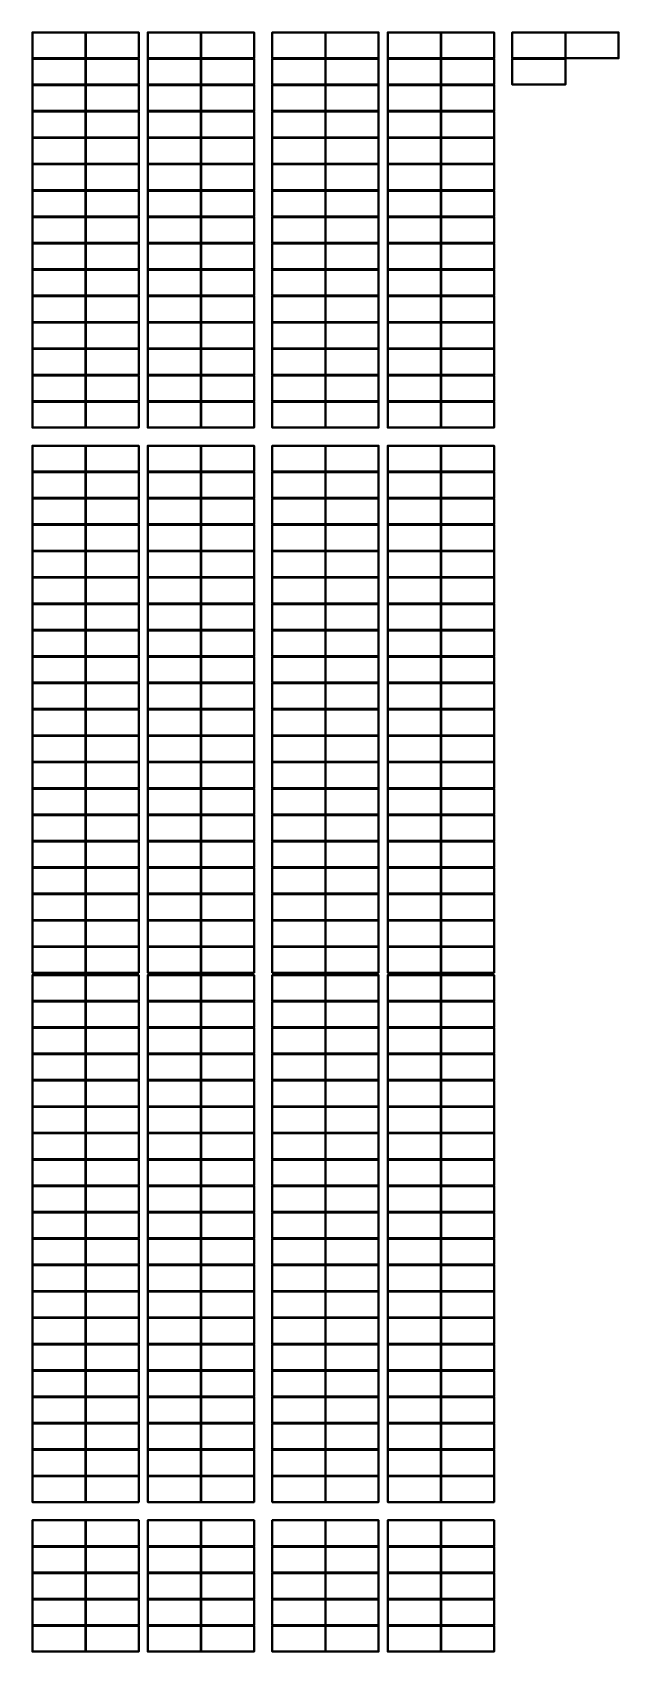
# Model space of a CAD drawing. Header units: millimetres. Extents: x 401 to 240919, y 345 to 287233.
# Drawn here: x 130063 to 155807, y 143794 to 214934 of the extents above; entities that cross this region are included whole.
import ezdxf

# ---------------------------------------------------------------- set-up
doc = ezdxf.new("R2010")
doc.units = ezdxf.units.MM
doc.layers.add('SOL-PV MODULES', color=5, linetype='Continuous', lineweight=40)

msp = doc.modelspace()

# ---------------------------------------------------------------- linework, layer by layer
at = {"layer": 'SOL-PV MODULES'}
for points in [[(132393, 214934), (130063, 214934), (130063, 213800), (132393, 213800)], [(132403, 214934), (134732, 214934), (134732, 213800), (132403, 213800)], [(137462, 214934), (135132, 214934), (135132, 213800), (137462, 213800)], [(137472, 214934), (139801, 214934), (139801, 213800), (137472, 213800)], [(142930, 214934), (140600, 214934), (140600, 213800), (142930, 213800)], [(142940, 214934), (145270, 214934), (145270, 213800), (142940, 213800)], [(147999, 214934), (145669, 214934), (145669, 213800), (147999, 213800)], [(148009, 214934), (150339, 214934), (150339, 213800), (148009, 213800)], [(153468, 214934), (151138, 214934), (151138, 213800), (153468, 213800)], [(153478, 214934), (155807, 214934), (155807, 213800), (153478, 213800)], [(132393, 213775), (130063, 213775), (130063, 212641), (132393, 212641)], [(132403, 213775), (134732, 213775), (134732, 212641), (132403, 212641)], [(137462, 213775), (135132, 213775), (135132, 212641), (137462, 212641)], [(137472, 213775), (139801, 213775), (139801, 212641), (137472, 212641)], [(142930, 213775), (140600, 213775), (140600, 212641), (142930, 212641)], [(142940, 213775), (145270, 213775), (145270, 212641), (142940, 212641)], [(147999, 213775), (145669, 213775), (145669, 212641), (147999, 212641)], [(148009, 213775), (150339, 213775), (150339, 212641), (148009, 212641)], [(153468, 213775), (151138, 213775), (151138, 212641), (153468, 212641)], [(132393, 212616), (130063, 212616), (130063, 211482), (132393, 211482)], [(132403, 212616), (134732, 212616), (134732, 211482), (132403, 211482)], [(137462, 212616), (135132, 212616), (135132, 211482), (137462, 211482)], [(137472, 212616), (139801, 212616), (139801, 211482), (137472, 211482)], [(142930, 212616), (140600, 212616), (140600, 211482), (142930, 211482)], [(142940, 212616), (145270, 212616), (145270, 211482), (142940, 211482)], [(147999, 212616), (145669, 212616), (145669, 211482), (147999, 211482)], [(148009, 212616), (150339, 212616), (150339, 211482), (148009, 211482)], [(132393, 211457), (130063, 211457), (130063, 210323), (132393, 210323)], [(132403, 211457), (134732, 211457), (134732, 210323), (132403, 210323)], [(137462, 211457), (135132, 211457), (135132, 210323), (137462, 210323)], [(137472, 211457), (139801, 211457), (139801, 210323), (137472, 210323)], [(142930, 211457), (140600, 211457), (140600, 210323), (142930, 210323)], [(142940, 211457), (145270, 211457), (145270, 210323), (142940, 210323)], [(147999, 211457), (145669, 211457), (145669, 210323), (147999, 210323)], [(148009, 211457), (150339, 211457), (150339, 210323), (148009, 210323)], [(132393, 210298), (130063, 210298), (130063, 209164), (132393, 209164)], [(132403, 210298), (134732, 210298), (134732, 209164), (132403, 209164)], [(137462, 210298), (135132, 210298), (135132, 209164), (137462, 209164)], [(137472, 210298), (139801, 210298), (139801, 209164), (137472, 209164)], [(142930, 210298), (140600, 210298), (140600, 209164), (142930, 209164)], [(142940, 210298), (145270, 210298), (145270, 209164), (142940, 209164)], [(147999, 210298), (145669, 210298), (145669, 209164), (147999, 209164)], [(148009, 210298), (150339, 210298), (150339, 209164), (148009, 209164)], [(132393, 209139), (130063, 209139), (130063, 208005), (132393, 208005)], [(132403, 209139), (134732, 209139), (134732, 208005), (132403, 208005)], [(137462, 209139), (135132, 209139), (135132, 208005), (137462, 208005)], [(137472, 209139), (139801, 209139), (139801, 208005), (137472, 208005)], [(142930, 209139), (140600, 209139), (140600, 208005), (142930, 208005)], [(142940, 209139), (145270, 209139), (145270, 208005), (142940, 208005)], [(147999, 209139), (145669, 209139), (145669, 208005), (147999, 208005)], [(148009, 209139), (150339, 209139), (150339, 208005), (148009, 208005)], [(132393, 207980), (130063, 207980), (130063, 206846), (132393, 206846)], [(132403, 207980), (134732, 207980), (134732, 206846), (132403, 206846)], [(137462, 207980), (135132, 207980), (135132, 206846), (137462, 206846)], [(137472, 207980), (139801, 207980), (139801, 206846), (137472, 206846)], [(142930, 207980), (140600, 207980), (140600, 206846), (142930, 206846)], [(142940, 207980), (145270, 207980), (145270, 206846), (142940, 206846)], [(147999, 207980), (145669, 207980), (145669, 206846), (147999, 206846)], [(148009, 207980), (150339, 207980), (150339, 206846), (148009, 206846)], [(132393, 206821), (130063, 206821), (130063, 205687), (132393, 205687)], [(132403, 206821), (134732, 206821), (134732, 205687), (132403, 205687)], [(137462, 206821), (135132, 206821), (135132, 205687), (137462, 205687)], [(137472, 206821), (139801, 206821), (139801, 205687), (137472, 205687)], [(142930, 206821), (140600, 206821), (140600, 205687), (142930, 205687)], [(142940, 206821), (145270, 206821), (145270, 205687), (142940, 205687)], [(147999, 206821), (145669, 206821), (145669, 205687), (147999, 205687)], [(148009, 206821), (150339, 206821), (150339, 205687), (148009, 205687)], [(132393, 205662), (130063, 205662), (130063, 204528), (132393, 204528)], [(132403, 205662), (134732, 205662), (134732, 204528), (132403, 204528)], [(137462, 205662), (135132, 205662), (135132, 204528), (137462, 204528)], [(137472, 205662), (139801, 205662), (139801, 204528), (137472, 204528)], [(142930, 205662), (140600, 205662), (140600, 204528), (142930, 204528)], [(142940, 205662), (145270, 205662), (145270, 204528), (142940, 204528)], [(147999, 205662), (145669, 205662), (145669, 204528), (147999, 204528)], [(148009, 205662), (150339, 205662), (150339, 204528), (148009, 204528)], [(132393, 204503), (130063, 204503), (130063, 203369), (132393, 203369)], [(132403, 204503), (134732, 204503), (134732, 203369), (132403, 203369)], [(137462, 204503), (135132, 204503), (135132, 203369), (137462, 203369)], [(137472, 204503), (139801, 204503), (139801, 203369), (137472, 203369)], [(142930, 204503), (140600, 204503), (140600, 203369), (142930, 203369)], [(142940, 204503), (145270, 204503), (145270, 203369), (142940, 203369)], [(147999, 204503), (145669, 204503), (145669, 203369), (147999, 203369)], [(148009, 204503), (150339, 204503), (150339, 203369), (148009, 203369)], [(132393, 203344), (130063, 203344), (130063, 202210), (132393, 202210)], [(132403, 203344), (134732, 203344), (134732, 202210), (132403, 202210)], [(137462, 203344), (135132, 203344), (135132, 202210), (137462, 202210)], [(137472, 203344), (139801, 203344), (139801, 202210), (137472, 202210)], [(142930, 203344), (140600, 203344), (140600, 202210), (142930, 202210)], [(142940, 203344), (145270, 203344), (145270, 202210), (142940, 202210)], [(147999, 203344), (145669, 203344), (145669, 202210), (147999, 202210)], [(148009, 203344), (150339, 203344), (150339, 202210), (148009, 202210)], [(132393, 202185), (130063, 202185), (130063, 201051), (132393, 201051)], [(132403, 202185), (134732, 202185), (134732, 201051), (132403, 201051)], [(137462, 202185), (135132, 202185), (135132, 201051), (137462, 201051)], [(137472, 202185), (139801, 202185), (139801, 201051), (137472, 201051)], [(142930, 202185), (140600, 202185), (140600, 201051), (142930, 201051)], [(142940, 202185), (145270, 202185), (145270, 201051), (142940, 201051)], [(147999, 202185), (145669, 202185), (145669, 201051), (147999, 201051)], [(148009, 202185), (150339, 202185), (150339, 201051), (148009, 201051)], [(132393, 201026), (130063, 201026), (130063, 199892), (132393, 199892)], [(132403, 201026), (134732, 201026), (134732, 199892), (132403, 199892)], [(137462, 201026), (135132, 201026), (135132, 199892), (137462, 199892)], [(137472, 201026), (139801, 201026), (139801, 199892), (137472, 199892)], [(142930, 201026), (140600, 201026), (140600, 199892), (142930, 199892)], [(142940, 201026), (145270, 201026), (145270, 199892), (142940, 199892)], [(147999, 201026), (145669, 201026), (145669, 199892), (147999, 199892)], [(148009, 201026), (150339, 201026), (150339, 199892), (148009, 199892)], [(132393, 199867), (130063, 199867), (130063, 198733), (132393, 198733)], [(132403, 199867), (134732, 199867), (134732, 198733), (132403, 198733)], [(137462, 199867), (135132, 199867), (135132, 198733), (137462, 198733)], [(137472, 199867), (139801, 199867), (139801, 198733), (137472, 198733)], [(142930, 199867), (140600, 199867), (140600, 198733), (142930, 198733)], [(142940, 199867), (145270, 199867), (145270, 198733), (142940, 198733)], [(147999, 199867), (145669, 199867), (145669, 198733), (147999, 198733)], [(148009, 199867), (150339, 199867), (150339, 198733), (148009, 198733)], [(132393, 198708), (130063, 198708), (130063, 197574), (132393, 197574)], [(132403, 198708), (134732, 198708), (134732, 197574), (132403, 197574)], [(137462, 198708), (135132, 198708), (135132, 197574), (137462, 197574)], [(137472, 198708), (139801, 198708), (139801, 197574), (137472, 197574)], [(142930, 198708), (140600, 198708), (140600, 197574), (142930, 197574)], [(142940, 198708), (145270, 198708), (145270, 197574), (142940, 197574)], [(147999, 198708), (145669, 198708), (145669, 197574), (147999, 197574)], [(148009, 198708), (150339, 198708), (150339, 197574), (148009, 197574)], [(132393, 196774), (130063, 196774), (130063, 195640), (132393, 195640)], [(132403, 196774), (134732, 196774), (134732, 195640), (132403, 195640)], [(137462, 196774), (135132, 196774), (135132, 195640), (137462, 195640)], [(137472, 196774), (139801, 196774), (139801, 195640), (137472, 195640)], [(142930, 196774), (140600, 196774), (140600, 195640), (142930, 195640)], [(142940, 196774), (145270, 196774), (145270, 195640), (142940, 195640)], [(147999, 196774), (145669, 196774), (145669, 195640), (147999, 195640)], [(148009, 196774), (150339, 196774), (150339, 195640), (148009, 195640)], [(132393, 195615), (130063, 195615), (130063, 194481), (132393, 194481)], [(132403, 195615), (134732, 195615), (134732, 194481), (132403, 194481)], [(137462, 195615), (135132, 195615), (135132, 194481), (137462, 194481)], [(137472, 195615), (139801, 195615), (139801, 194481), (137472, 194481)], [(142930, 195615), (140600, 195615), (140600, 194481), (142930, 194481)], [(142940, 195615), (145270, 195615), (145270, 194481), (142940, 194481)], [(147999, 195615), (145669, 195615), (145669, 194481), (147999, 194481)], [(148009, 195615), (150339, 195615), (150339, 194481), (148009, 194481)], [(132393, 194456), (130063, 194456), (130063, 193322), (132393, 193322)], [(132403, 194456), (134732, 194456), (134732, 193322), (132403, 193322)], [(137462, 194456), (135132, 194456), (135132, 193322), (137462, 193322)], [(137472, 194456), (139801, 194456), (139801, 193322), (137472, 193322)], [(142930, 194456), (140600, 194456), (140600, 193322), (142930, 193322)], [(142940, 194456), (145270, 194456), (145270, 193322), (142940, 193322)], [(147999, 194456), (145669, 194456), (145669, 193322), (147999, 193322)], [(148009, 194456), (150339, 194456), (150339, 193322), (148009, 193322)], [(132393, 193297), (130063, 193297), (130063, 192163), (132393, 192163)], [(132403, 193297), (134732, 193297), (134732, 192163), (132403, 192163)], [(137462, 193297), (135132, 193297), (135132, 192163), (137462, 192163)], [(137472, 193297), (139801, 193297), (139801, 192163), (137472, 192163)], [(142930, 193297), (140600, 193297), (140600, 192163), (142930, 192163)], [(142940, 193297), (145270, 193297), (145270, 192163), (142940, 192163)], [(147999, 193297), (145669, 193297), (145669, 192163), (147999, 192163)], [(148009, 193297), (150339, 193297), (150339, 192163), (148009, 192163)], [(132393, 192138), (130063, 192138), (130063, 191004), (132393, 191004)], [(132403, 192138), (134732, 192138), (134732, 191004), (132403, 191004)], [(137462, 192138), (135132, 192138), (135132, 191004), (137462, 191004)], [(137472, 192138), (139801, 192138), (139801, 191004), (137472, 191004)], [(142930, 192138), (140600, 192138), (140600, 191004), (142930, 191004)], [(142940, 192138), (145270, 192138), (145270, 191004), (142940, 191004)], [(147999, 192138), (145669, 192138), (145669, 191004), (147999, 191004)], [(148009, 192138), (150339, 192138), (150339, 191004), (148009, 191004)], [(132393, 190979), (130063, 190979), (130063, 189845), (132393, 189845)], [(132403, 190979), (134732, 190979), (134732, 189845), (132403, 189845)], [(137462, 190979), (135132, 190979), (135132, 189845), (137462, 189845)], [(137472, 190979), (139801, 190979), (139801, 189845), (137472, 189845)], [(142930, 190979), (140600, 190979), (140600, 189845), (142930, 189845)], [(142940, 190979), (145270, 190979), (145270, 189845), (142940, 189845)], [(147999, 190979), (145669, 190979), (145669, 189845), (147999, 189845)], [(148009, 190979), (150339, 190979), (150339, 189845), (148009, 189845)], [(132393, 189820), (130063, 189820), (130063, 188686), (132393, 188686)], [(132403, 189820), (134732, 189820), (134732, 188686), (132403, 188686)], [(137462, 189820), (135132, 189820), (135132, 188686), (137462, 188686)], [(137472, 189820), (139801, 189820), (139801, 188686), (137472, 188686)], [(142930, 189820), (140600, 189820), (140600, 188686), (142930, 188686)], [(142940, 189820), (145270, 189820), (145270, 188686), (142940, 188686)], [(147999, 189820), (145669, 189820), (145669, 188686), (147999, 188686)], [(148009, 189820), (150339, 189820), (150339, 188686), (148009, 188686)], [(132393, 188661), (130063, 188661), (130063, 187527), (132393, 187527)], [(132403, 188661), (134732, 188661), (134732, 187527), (132403, 187527)], [(137462, 188661), (135132, 188661), (135132, 187527), (137462, 187527)], [(137472, 188661), (139801, 188661), (139801, 187527), (137472, 187527)], [(142930, 188661), (140600, 188661), (140600, 187527), (142930, 187527)], [(142940, 188661), (145270, 188661), (145270, 187527), (142940, 187527)], [(147999, 188661), (145669, 188661), (145669, 187527), (147999, 187527)], [(148009, 188661), (150339, 188661), (150339, 187527), (148009, 187527)], [(132393, 187502), (130063, 187502), (130063, 186368), (132393, 186368)], [(132403, 187502), (134732, 187502), (134732, 186368), (132403, 186368)], [(137462, 187502), (135132, 187502), (135132, 186368), (137462, 186368)], [(137472, 187502), (139801, 187502), (139801, 186368), (137472, 186368)], [(142930, 187502), (140600, 187502), (140600, 186368), (142930, 186368)], [(142940, 187502), (145270, 187502), (145270, 186368), (142940, 186368)], [(147999, 187502), (145669, 187502), (145669, 186368), (147999, 186368)], [(148009, 187502), (150339, 187502), (150339, 186368), (148009, 186368)], [(132393, 186343), (130063, 186343), (130063, 185209), (132393, 185209)], [(132403, 186343), (134732, 186343), (134732, 185209), (132403, 185209)], [(137462, 186343), (135132, 186343), (135132, 185209), (137462, 185209)], [(137472, 186343), (139801, 186343), (139801, 185209), (137472, 185209)], [(142930, 186343), (140600, 186343), (140600, 185209), (142930, 185209)], [(142940, 186343), (145270, 186343), (145270, 185209), (142940, 185209)], [(147999, 186343), (145669, 186343), (145669, 185209), (147999, 185209)], [(148009, 186343), (150339, 186343), (150339, 185209), (148009, 185209)], [(132393, 185184), (130063, 185184), (130063, 184050), (132393, 184050)], [(132403, 185184), (134732, 185184), (134732, 184050), (132403, 184050)], [(137462, 185184), (135132, 185184), (135132, 184050), (137462, 184050)], [(137472, 185184), (139801, 185184), (139801, 184050), (137472, 184050)], [(142930, 185184), (140600, 185184), (140600, 184050), (142930, 184050)], [(142940, 185184), (145270, 185184), (145270, 184050), (142940, 184050)], [(147999, 185184), (145669, 185184), (145669, 184050), (147999, 184050)], [(148009, 185184), (150339, 185184), (150339, 184050), (148009, 184050)], [(132393, 184025), (130063, 184025), (130063, 182891), (132393, 182891)], [(132403, 184025), (134732, 184025), (134732, 182891), (132403, 182891)], [(137462, 184025), (135132, 184025), (135132, 182891), (137462, 182891)], [(137472, 184025), (139801, 184025), (139801, 182891), (137472, 182891)], [(142930, 184025), (140600, 184025), (140600, 182891), (142930, 182891)], [(142940, 184025), (145270, 184025), (145270, 182891), (142940, 182891)], [(147999, 184025), (145669, 184025), (145669, 182891), (147999, 182891)], [(148009, 184025), (150339, 184025), (150339, 182891), (148009, 182891)], [(132393, 182866), (130063, 182866), (130063, 181732), (132393, 181732)], [(132403, 182866), (134732, 182866), (134732, 181732), (132403, 181732)], [(137462, 182866), (135132, 182866), (135132, 181732), (137462, 181732)], [(137472, 182866), (139801, 182866), (139801, 181732), (137472, 181732)], [(142930, 182866), (140600, 182866), (140600, 181732), (142930, 181732)], [(142940, 182866), (145270, 182866), (145270, 181732), (142940, 181732)], [(147999, 182866), (145669, 182866), (145669, 181732), (147999, 181732)], [(148009, 182866), (150339, 182866), (150339, 181732), (148009, 181732)], [(132393, 181707), (130063, 181707), (130063, 180573), (132393, 180573)], [(132403, 181707), (134732, 181707), (134732, 180573), (132403, 180573)], [(137462, 181707), (135132, 181707), (135132, 180573), (137462, 180573)], [(137472, 181707), (139801, 181707), (139801, 180573), (137472, 180573)], [(142930, 181707), (140600, 181707), (140600, 180573), (142930, 180573)], [(142940, 181707), (145270, 181707), (145270, 180573), (142940, 180573)], [(147999, 181707), (145669, 181707), (145669, 180573), (147999, 180573)], [(148009, 181707), (150339, 181707), (150339, 180573), (148009, 180573)], [(132393, 180548), (130063, 180548), (130063, 179414), (132393, 179414)], [(132403, 180548), (134732, 180548), (134732, 179414), (132403, 179414)], [(137462, 180548), (135132, 180548), (135132, 179414), (137462, 179414)], [(137472, 180548), (139801, 180548), (139801, 179414), (137472, 179414)], [(142930, 180548), (140600, 180548), (140600, 179414), (142930, 179414)], [(142940, 180548), (145270, 180548), (145270, 179414), (142940, 179414)], [(147999, 180548), (145669, 180548), (145669, 179414), (147999, 179414)], [(148009, 180548), (150339, 180548), (150339, 179414), (148009, 179414)], [(132393, 179389), (130063, 179389), (130063, 178255), (132393, 178255)], [(132403, 179389), (134732, 179389), (134732, 178255), (132403, 178255)], [(137462, 179389), (135132, 179389), (135132, 178255), (137462, 178255)], [(137472, 179389), (139801, 179389), (139801, 178255), (137472, 178255)], [(142930, 179389), (140600, 179389), (140600, 178255), (142930, 178255)], [(142940, 179389), (145270, 179389), (145270, 178255), (142940, 178255)], [(147999, 179389), (145669, 179389), (145669, 178255), (147999, 178255)], [(148009, 179389), (150339, 179389), (150339, 178255), (148009, 178255)], [(132393, 178230), (130063, 178230), (130063, 177096), (132393, 177096)], [(132403, 178230), (134732, 178230), (134732, 177096), (132403, 177096)], [(137462, 178230), (135132, 178230), (135132, 177096), (137462, 177096)], [(137472, 178230), (139801, 178230), (139801, 177096), (137472, 177096)], [(142930, 178230), (140600, 178230), (140600, 177096), (142930, 177096)], [(142940, 178230), (145270, 178230), (145270, 177096), (142940, 177096)], [(147999, 178230), (145669, 178230), (145669, 177096), (147999, 177096)], [(148009, 178230), (150339, 178230), (150339, 177096), (148009, 177096)], [(132393, 177071), (130063, 177071), (130063, 175937), (132393, 175937)], [(132403, 177071), (134732, 177071), (134732, 175937), (132403, 175937)], [(137462, 177071), (135132, 177071), (135132, 175937), (137462, 175937)], [(137472, 177071), (139801, 177071), (139801, 175937), (137472, 175937)], [(142930, 177071), (140600, 177071), (140600, 175937), (142930, 175937)], [(142940, 177071), (145270, 177071), (145270, 175937), (142940, 175937)], [(147999, 177071), (145669, 177071), (145669, 175937), (147999, 175937)], [(148009, 177071), (150339, 177071), (150339, 175937), (148009, 175937)], [(132393, 175912), (130063, 175912), (130063, 174778), (132393, 174778)], [(132403, 175912), (134732, 175912), (134732, 174778), (132403, 174778)], [(137462, 175912), (135132, 175912), (135132, 174778), (137462, 174778)], [(137472, 175912), (139801, 175912), (139801, 174778), (137472, 174778)], [(142930, 175912), (140600, 175912), (140600, 174778), (142930, 174778)], [(142940, 175912), (145270, 175912), (145270, 174778), (142940, 174778)], [(147999, 175912), (145669, 175912), (145669, 174778), (147999, 174778)], [(148009, 175912), (150339, 175912), (150339, 174778), (148009, 174778)], [(132393, 174753), (130063, 174753), (130063, 173619), (132393, 173619)], [(132403, 174753), (134732, 174753), (134732, 173619), (132403, 173619)], [(137462, 174753), (135132, 174753), (135132, 173619), (137462, 173619)], [(137472, 174753), (139801, 174753), (139801, 173619), (137472, 173619)], [(142930, 174753), (140600, 174753), (140600, 173619), (142930, 173619)], [(142940, 174753), (145270, 174753), (145270, 173619), (142940, 173619)], [(147999, 174753), (145669, 174753), (145669, 173619), (147999, 173619)], [(148009, 174753), (150339, 174753), (150339, 173619), (148009, 173619)], [(132393, 173519), (130063, 173519), (130063, 172385), (132393, 172385)], [(132403, 173519), (134732, 173519), (134732, 172385), (132403, 172385)], [(137462, 173519), (135132, 173519), (135132, 172385), (137462, 172385)], [(137472, 173519), (139801, 173519), (139801, 172385), (137472, 172385)], [(142930, 173519), (140600, 173519), (140600, 172385), (142930, 172385)], [(142940, 173519), (145270, 173519), (145270, 172385), (142940, 172385)], [(147999, 173519), (145669, 173519), (145669, 172385), (147999, 172385)], [(148009, 173519), (150339, 173519), (150339, 172385), (148009, 172385)], [(132393, 172360), (130063, 172360), (130063, 171226), (132393, 171226)], [(132403, 172360), (134732, 172360), (134732, 171226), (132403, 171226)], [(137462, 172360), (135132, 172360), (135132, 171226), (137462, 171226)], [(137472, 172360), (139801, 172360), (139801, 171226), (137472, 171226)], [(142930, 172360), (140600, 172360), (140600, 171226), (142930, 171226)], [(142940, 172360), (145270, 172360), (145270, 171226), (142940, 171226)], [(147999, 172360), (145669, 172360), (145669, 171226), (147999, 171226)], [(148009, 172360), (150339, 172360), (150339, 171226), (148009, 171226)], [(132393, 171201), (130063, 171201), (130063, 170067), (132393, 170067)], [(132403, 171201), (134732, 171201), (134732, 170067), (132403, 170067)], [(137462, 171201), (135132, 171201), (135132, 170067), (137462, 170067)], [(137472, 171201), (139801, 171201), (139801, 170067), (137472, 170067)], [(142930, 171201), (140600, 171201), (140600, 170067), (142930, 170067)], [(142940, 171201), (145270, 171201), (145270, 170067), (142940, 170067)], [(147999, 171201), (145669, 171201), (145669, 170067), (147999, 170067)], [(148009, 171201), (150339, 171201), (150339, 170067), (148009, 170067)], [(132393, 170042), (130063, 170042), (130063, 168908), (132393, 168908)], [(132403, 170042), (134732, 170042), (134732, 168908), (132403, 168908)], [(137462, 170042), (135132, 170042), (135132, 168908), (137462, 168908)], [(137472, 170042), (139801, 170042), (139801, 168908), (137472, 168908)], [(142930, 170042), (140600, 170042), (140600, 168908), (142930, 168908)], [(142940, 170042), (145270, 170042), (145270, 168908), (142940, 168908)], [(147999, 170042), (145669, 170042), (145669, 168908), (147999, 168908)], [(148009, 170042), (150339, 170042), (150339, 168908), (148009, 168908)], [(132393, 168883), (130063, 168883), (130063, 167749), (132393, 167749)], [(132403, 168883), (134732, 168883), (134732, 167749), (132403, 167749)], [(137462, 168883), (135132, 168883), (135132, 167749), (137462, 167749)], [(137472, 168883), (139801, 168883), (139801, 167749), (137472, 167749)], [(142930, 168883), (140600, 168883), (140600, 167749), (142930, 167749)], [(142940, 168883), (145270, 168883), (145270, 167749), (142940, 167749)], [(147999, 168883), (145669, 168883), (145669, 167749), (147999, 167749)], [(148009, 168883), (150339, 168883), (150339, 167749), (148009, 167749)], [(132393, 167724), (130063, 167724), (130063, 166590), (132393, 166590)], [(132403, 167724), (134732, 167724), (134732, 166590), (132403, 166590)], [(137462, 167724), (135132, 167724), (135132, 166590), (137462, 166590)], [(137472, 167724), (139801, 167724), (139801, 166590), (137472, 166590)], [(142930, 167724), (140600, 167724), (140600, 166590), (142930, 166590)], [(142940, 167724), (145270, 167724), (145270, 166590), (142940, 166590)], [(147999, 167724), (145669, 167724), (145669, 166590), (147999, 166590)], [(148009, 167724), (150339, 167724), (150339, 166590), (148009, 166590)], [(132393, 166565), (130063, 166565), (130063, 165431), (132393, 165431)], [(132403, 166565), (134732, 166565), (134732, 165431), (132403, 165431)], [(137462, 166565), (135132, 166565), (135132, 165431), (137462, 165431)], [(137472, 166565), (139801, 166565), (139801, 165431), (137472, 165431)], [(142930, 166565), (140600, 166565), (140600, 165431), (142930, 165431)], [(142940, 166565), (145270, 166565), (145270, 165431), (142940, 165431)], [(147999, 166565), (145669, 166565), (145669, 165431), (147999, 165431)], [(148009, 166565), (150339, 166565), (150339, 165431), (148009, 165431)], [(132393, 165406), (130063, 165406), (130063, 164272), (132393, 164272)], [(132403, 165406), (134732, 165406), (134732, 164272), (132403, 164272)], [(137462, 165406), (135132, 165406), (135132, 164272), (137462, 164272)], [(137472, 165406), (139801, 165406), (139801, 164272), (137472, 164272)], [(142930, 165406), (140600, 165406), (140600, 164272), (142930, 164272)], [(142940, 165406), (145270, 165406), (145270, 164272), (142940, 164272)], [(147999, 165406), (145669, 165406), (145669, 164272), (147999, 164272)], [(148009, 165406), (150339, 165406), (150339, 164272), (148009, 164272)], [(132393, 164247), (130063, 164247), (130063, 163113), (132393, 163113)], [(132403, 164247), (134732, 164247), (134732, 163113), (132403, 163113)], [(137462, 164247), (135132, 164247), (135132, 163113), (137462, 163113)], [(137472, 164247), (139801, 164247), (139801, 163113), (137472, 163113)], [(142930, 164247), (140600, 164247), (140600, 163113), (142930, 163113)], [(142940, 164247), (145270, 164247), (145270, 163113), (142940, 163113)], [(147999, 164247), (145669, 164247), (145669, 163113), (147999, 163113)], [(148009, 164247), (150339, 164247), (150339, 163113), (148009, 163113)], [(132393, 163088), (130063, 163088), (130063, 161954), (132393, 161954)], [(132403, 163088), (134732, 163088), (134732, 161954), (132403, 161954)], [(137462, 163088), (135132, 163088), (135132, 161954), (137462, 161954)], [(137472, 163088), (139801, 163088), (139801, 161954), (137472, 161954)], [(142930, 163088), (140600, 163088), (140600, 161954), (142930, 161954)], [(142940, 163088), (145270, 163088), (145270, 161954), (142940, 161954)], [(147999, 163088), (145669, 163088), (145669, 161954), (147999, 161954)], [(148009, 163088), (150339, 163088), (150339, 161954), (148009, 161954)], [(132393, 161929), (130063, 161929), (130063, 160795), (132393, 160795)], [(132403, 161929), (134732, 161929), (134732, 160795), (132403, 160795)], [(137462, 161929), (135132, 161929), (135132, 160795), (137462, 160795)], [(137472, 161929), (139801, 161929), (139801, 160795), (137472, 160795)], [(142930, 161929), (140600, 161929), (140600, 160795), (142930, 160795)], [(142940, 161929), (145270, 161929), (145270, 160795), (142940, 160795)], [(147999, 161929), (145669, 161929), (145669, 160795), (147999, 160795)], [(148009, 161929), (150339, 161929), (150339, 160795), (148009, 160795)], [(132393, 160770), (130063, 160770), (130063, 159636), (132393, 159636)], [(132403, 160770), (134732, 160770), (134732, 159636), (132403, 159636)], [(137462, 160770), (135132, 160770), (135132, 159636), (137462, 159636)], [(137472, 160770), (139801, 160770), (139801, 159636), (137472, 159636)], [(142930, 160770), (140600, 160770), (140600, 159636), (142930, 159636)], [(142940, 160770), (145270, 160770), (145270, 159636), (142940, 159636)], [(147999, 160770), (145669, 160770), (145669, 159636), (147999, 159636)], [(148009, 160770), (150339, 160770), (150339, 159636), (148009, 159636)], [(132393, 159611), (130063, 159611), (130063, 158477), (132393, 158477)], [(132403, 159611), (134732, 159611), (134732, 158477), (132403, 158477)], [(137462, 159611), (135132, 159611), (135132, 158477), (137462, 158477)], [(137472, 159611), (139801, 159611), (139801, 158477), (137472, 158477)], [(142930, 159611), (140600, 159611), (140600, 158477), (142930, 158477)], [(142940, 159611), (145270, 159611), (145270, 158477), (142940, 158477)], [(147999, 159611), (145669, 159611), (145669, 158477), (147999, 158477)], [(148009, 159611), (150339, 159611), (150339, 158477), (148009, 158477)], [(132393, 158452), (130063, 158452), (130063, 157318), (132393, 157318)], [(132403, 158452), (134732, 158452), (134732, 157318), (132403, 157318)], [(137462, 158452), (135132, 158452), (135132, 157318), (137462, 157318)], [(137472, 158452), (139801, 158452), (139801, 157318), (137472, 157318)], [(142930, 158452), (140600, 158452), (140600, 157318), (142930, 157318)], [(142940, 158452), (145270, 158452), (145270, 157318), (142940, 157318)], [(147999, 158452), (145669, 158452), (145669, 157318), (147999, 157318)], [(148009, 158452), (150339, 158452), (150339, 157318), (148009, 157318)], [(132393, 157293), (130063, 157293), (130063, 156159), (132393, 156159)], [(132403, 157293), (134732, 157293), (134732, 156159), (132403, 156159)], [(137462, 157293), (135132, 157293), (135132, 156159), (137462, 156159)], [(137472, 157293), (139801, 157293), (139801, 156159), (137472, 156159)], [(142930, 157293), (140600, 157293), (140600, 156159), (142930, 156159)], [(142940, 157293), (145270, 157293), (145270, 156159), (142940, 156159)], [(147999, 157293), (145669, 157293), (145669, 156159), (147999, 156159)], [(148009, 157293), (150339, 157293), (150339, 156159), (148009, 156159)], [(132393, 156134), (130063, 156134), (130063, 155000), (132393, 155000)], [(132403, 156134), (134732, 156134), (134732, 155000), (132403, 155000)], [(137462, 156134), (135132, 156134), (135132, 155000), (137462, 155000)], [(137472, 156134), (139801, 156134), (139801, 155000), (137472, 155000)], [(142930, 156134), (140600, 156134), (140600, 155000), (142930, 155000)], [(142940, 156134), (145270, 156134), (145270, 155000), (142940, 155000)], [(147999, 156134), (145669, 156134), (145669, 155000), (147999, 155000)], [(148009, 156134), (150339, 156134), (150339, 155000), (148009, 155000)], [(132393, 154975), (130063, 154975), (130063, 153841), (132393, 153841)], [(132403, 154975), (134732, 154975), (134732, 153841), (132403, 153841)], [(137462, 154975), (135132, 154975), (135132, 153841), (137462, 153841)], [(137472, 154975), (139801, 154975), (139801, 153841), (137472, 153841)], [(142930, 154975), (140600, 154975), (140600, 153841), (142930, 153841)], [(142940, 154975), (145270, 154975), (145270, 153841), (142940, 153841)], [(147999, 154975), (145669, 154975), (145669, 153841), (147999, 153841)], [(148009, 154975), (150339, 154975), (150339, 153841), (148009, 153841)], [(132393, 153816), (130063, 153816), (130063, 152682), (132393, 152682)], [(132403, 153816), (134732, 153816), (134732, 152682), (132403, 152682)], [(137462, 153816), (135132, 153816), (135132, 152682), (137462, 152682)], [(137472, 153816), (139801, 153816), (139801, 152682), (137472, 152682)], [(142930, 153816), (140600, 153816), (140600, 152682), (142930, 152682)], [(142940, 153816), (145270, 153816), (145270, 152682), (142940, 152682)], [(147999, 153816), (145669, 153816), (145669, 152682), (147999, 152682)], [(148009, 153816), (150339, 153816), (150339, 152682), (148009, 152682)], [(132393, 152657), (130063, 152657), (130063, 151523), (132393, 151523)], [(132403, 152657), (134732, 152657), (134732, 151523), (132403, 151523)], [(137462, 152657), (135132, 152657), (135132, 151523), (137462, 151523)], [(137472, 152657), (139801, 152657), (139801, 151523), (137472, 151523)], [(142930, 152657), (140600, 152657), (140600, 151523), (142930, 151523)], [(142940, 152657), (145270, 152657), (145270, 151523), (142940, 151523)], [(147999, 152657), (145669, 152657), (145669, 151523), (147999, 151523)], [(148009, 152657), (150339, 152657), (150339, 151523), (148009, 151523)], [(132393, 151498), (130063, 151498), (130063, 150364), (132393, 150364)], [(132403, 151498), (134732, 151498), (134732, 150364), (132403, 150364)], [(137462, 151498), (135132, 151498), (135132, 150364), (137462, 150364)], [(137472, 151498), (139801, 151498), (139801, 150364), (137472, 150364)], [(142930, 151498), (140600, 151498), (140600, 150364), (142930, 150364)], [(142940, 151498), (145270, 151498), (145270, 150364), (142940, 150364)], [(147999, 151498), (145669, 151498), (145669, 150364), (147999, 150364)], [(148009, 151498), (150339, 151498), (150339, 150364), (148009, 150364)], [(132393, 149564), (130063, 149564), (130063, 148430), (132393, 148430)], [(132403, 149564), (134732, 149564), (134732, 148430), (132403, 148430)], [(137462, 149564), (135132, 149564), (135132, 148430), (137462, 148430)], [(137472, 149564), (139801, 149564), (139801, 148430), (137472, 148430)], [(142930, 149564), (140600, 149564), (140600, 148430), (142930, 148430)], [(142940, 149564), (145270, 149564), (145270, 148430), (142940, 148430)], [(147999, 149564), (145669, 149564), (145669, 148430), (147999, 148430)], [(148009, 149564), (150339, 149564), (150339, 148430), (148009, 148430)], [(132393, 148405), (130063, 148405), (130063, 147271), (132393, 147271)], [(132403, 148405), (134732, 148405), (134732, 147271), (132403, 147271)], [(137462, 148405), (135132, 148405), (135132, 147271), (137462, 147271)], [(137472, 148405), (139801, 148405), (139801, 147271), (137472, 147271)], [(142930, 148405), (140600, 148405), (140600, 147271), (142930, 147271)], [(142940, 148405), (145270, 148405), (145270, 147271), (142940, 147271)], [(147999, 148405), (145669, 148405), (145669, 147271), (147999, 147271)], [(148009, 148405), (150339, 148405), (150339, 147271), (148009, 147271)], [(132393, 147246), (130063, 147246), (130063, 146112), (132393, 146112)], [(132403, 147246), (134732, 147246), (134732, 146112), (132403, 146112)], [(137462, 147246), (135132, 147246), (135132, 146112), (137462, 146112)], [(137472, 147246), (139801, 147246), (139801, 146112), (137472, 146112)], [(142930, 147246), (140600, 147246), (140600, 146112), (142930, 146112)], [(142940, 147246), (145270, 147246), (145270, 146112), (142940, 146112)], [(147999, 147246), (145669, 147246), (145669, 146112), (147999, 146112)], [(148009, 147246), (150339, 147246), (150339, 146112), (148009, 146112)], [(132393, 146087), (130063, 146087), (130063, 144953), (132393, 144953)], [(132403, 146087), (134732, 146087), (134732, 144953), (132403, 144953)], [(137462, 146087), (135132, 146087), (135132, 144953), (137462, 144953)], [(137472, 146087), (139801, 146087), (139801, 144953), (137472, 144953)], [(142930, 146087), (140600, 146087), (140600, 144953), (142930, 144953)], [(142940, 146087), (145270, 146087), (145270, 144953), (142940, 144953)], [(147999, 146087), (145669, 146087), (145669, 144953), (147999, 144953)], [(148009, 146087), (150339, 146087), (150339, 144953), (148009, 144953)], [(132393, 144928), (130063, 144928), (130063, 143794), (132393, 143794)], [(132403, 144928), (134732, 144928), (134732, 143794), (132403, 143794)], [(137462, 144928), (135132, 144928), (135132, 143794), (137462, 143794)], [(137472, 144928), (139801, 144928), (139801, 143794), (137472, 143794)], [(142930, 144928), (140600, 144928), (140600, 143794), (142930, 143794)], [(142940, 144928), (145270, 144928), (145270, 143794), (142940, 143794)], [(147999, 144928), (145669, 144928), (145669, 143794), (147999, 143794)], [(148009, 144928), (150339, 144928), (150339, 143794), (148009, 143794)]]:
    msp.add_lwpolyline(points, close=True, dxfattribs=at)

doc.saveas('drawing.dxf')
